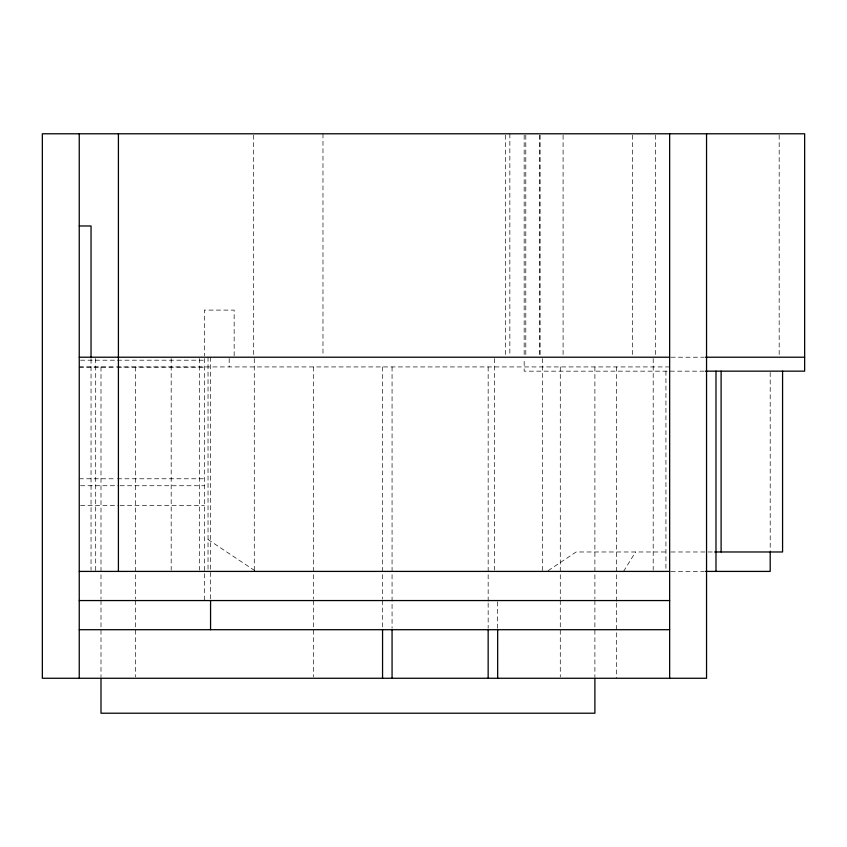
<?xml version="1.0" encoding="UTF-8"?>
<svg xmlns="http://www.w3.org/2000/svg" width="847" height="847" viewBox="0 0 847 847"><rect width="100%" height="100%" fill="white"/><g stroke="black" fill="none" stroke-linecap="round" stroke-linejoin="round"><path stroke-width="0.64" stroke-dasharray="4.24 3.18" d="M623.54 571.407L635.61 551.979M548.083 570.687L576.14 551.979L668.347 551.979M671.025 357.212L704.101 357.212M80.56 360.197L116.103 360.197M117.426 360.197L204.318 360.197M79.247 366.931L669.649 366.931M79.247 367.164L116.103 367.164M117.426 367.164L204.318 367.164M704.132 371.155L524.166 371.155L524.166 358.482M79.247 478.777L116.103 478.777M117.426 478.777L204.318 478.777M80.56 485.744L118.739 485.744M120.062 485.744L204.318 485.744M80.56 505.5L118.739 505.5M120.062 505.5L204.318 505.5M670.972 551.979L713.312 551.979M670.972 571.407L704.132 571.407M208.034 539.507L255.889 571.407M779.176 135.107L779.176 355.888M770.198 372.468L770.198 550.666M665.933 371.155L665.933 571.407M655.567 135.107L655.567 355.888M653.196 358.535L653.196 570.095M632.37 135.107L632.37 355.888M616.637 366.931L616.637 601.751M616.637 603.075L616.637 678.267M594.89 366.931L594.89 599.115M594.89 600.438L594.89 676.954M563.086 135.107L563.086 355.888M560.28 366.931L560.28 599.115M560.28 600.438L560.28 676.954M542.313 358.535L542.313 571.407M539.92 135.107L539.92 355.888M539.888 135.107L539.888 355.888M525.796 135.107L525.796 357.212M524.166 135.107L524.166 357.212M509.852 133.784L509.852 355.888M505.458 135.107L505.458 355.888M497.665 601.868L497.665 628.22M494.616 358.535L494.616 570.095M488.158 366.931L488.158 601.751M488.158 603.075L488.158 628.135M392.066 366.931L392.066 628.135M382.558 366.931L382.558 599.115M382.558 600.438L382.558 628.22M322.972 133.784L322.972 355.888M313.326 366.931L313.326 599.115M313.326 600.438L313.326 676.954M254.28 358.535L254.28 571.407M253.687 135.107L253.687 355.888M234.153 355.899L234.153 310.097L204.318 310.097L204.318 355.899M229.188 358.429L229.188 366.931M210.564 357.212L210.564 599.284M208.034 357.212L208.034 571.407M204.318 358.535L204.318 600.555M199.373 358.535L199.373 570.095M171.189 358.535L171.189 570.095M135.605 366.931L135.605 599.115M135.605 600.438L135.605 676.954M100.994 366.931L100.994 599.115M100.994 600.438L100.994 676.954M95.7 358.535L95.7 571.407M91.042 359.139L91.042 570.095"/><path stroke-width="1.27" d="M79.247 225.98L91.042 225.98L91.042 357.826M79.247 357.212L669.649 357.212M705.424 357.212L804.65 357.212M705.424 371.155L804.65 371.155L804.65 133.784L42.35 133.784L42.35 678.267L706.546 678.267L706.546 133.784M714.635 551.979L782.575 551.979L782.575 371.155M79.247 571.407L669.649 571.407M705.371 571.407L770.198 571.407L770.198 551.979M79.247 600.555L669.649 600.555M79.247 629.702L669.649 629.702M721.115 371.155L721.115 551.979M715.99 371.155L715.99 571.407M669.649 133.784L669.649 678.267M594.89 678.267L594.89 713.216L100.994 713.216L100.994 678.267M497.665 629.533L497.665 678.267M488.158 629.459L488.158 678.267M392.066 629.459L392.066 678.267M382.558 629.533L382.558 678.267M210.564 600.555L210.564 629.702M118.411 133.784L118.411 571.407M79.247 133.784L79.247 678.267"/></g></svg>
